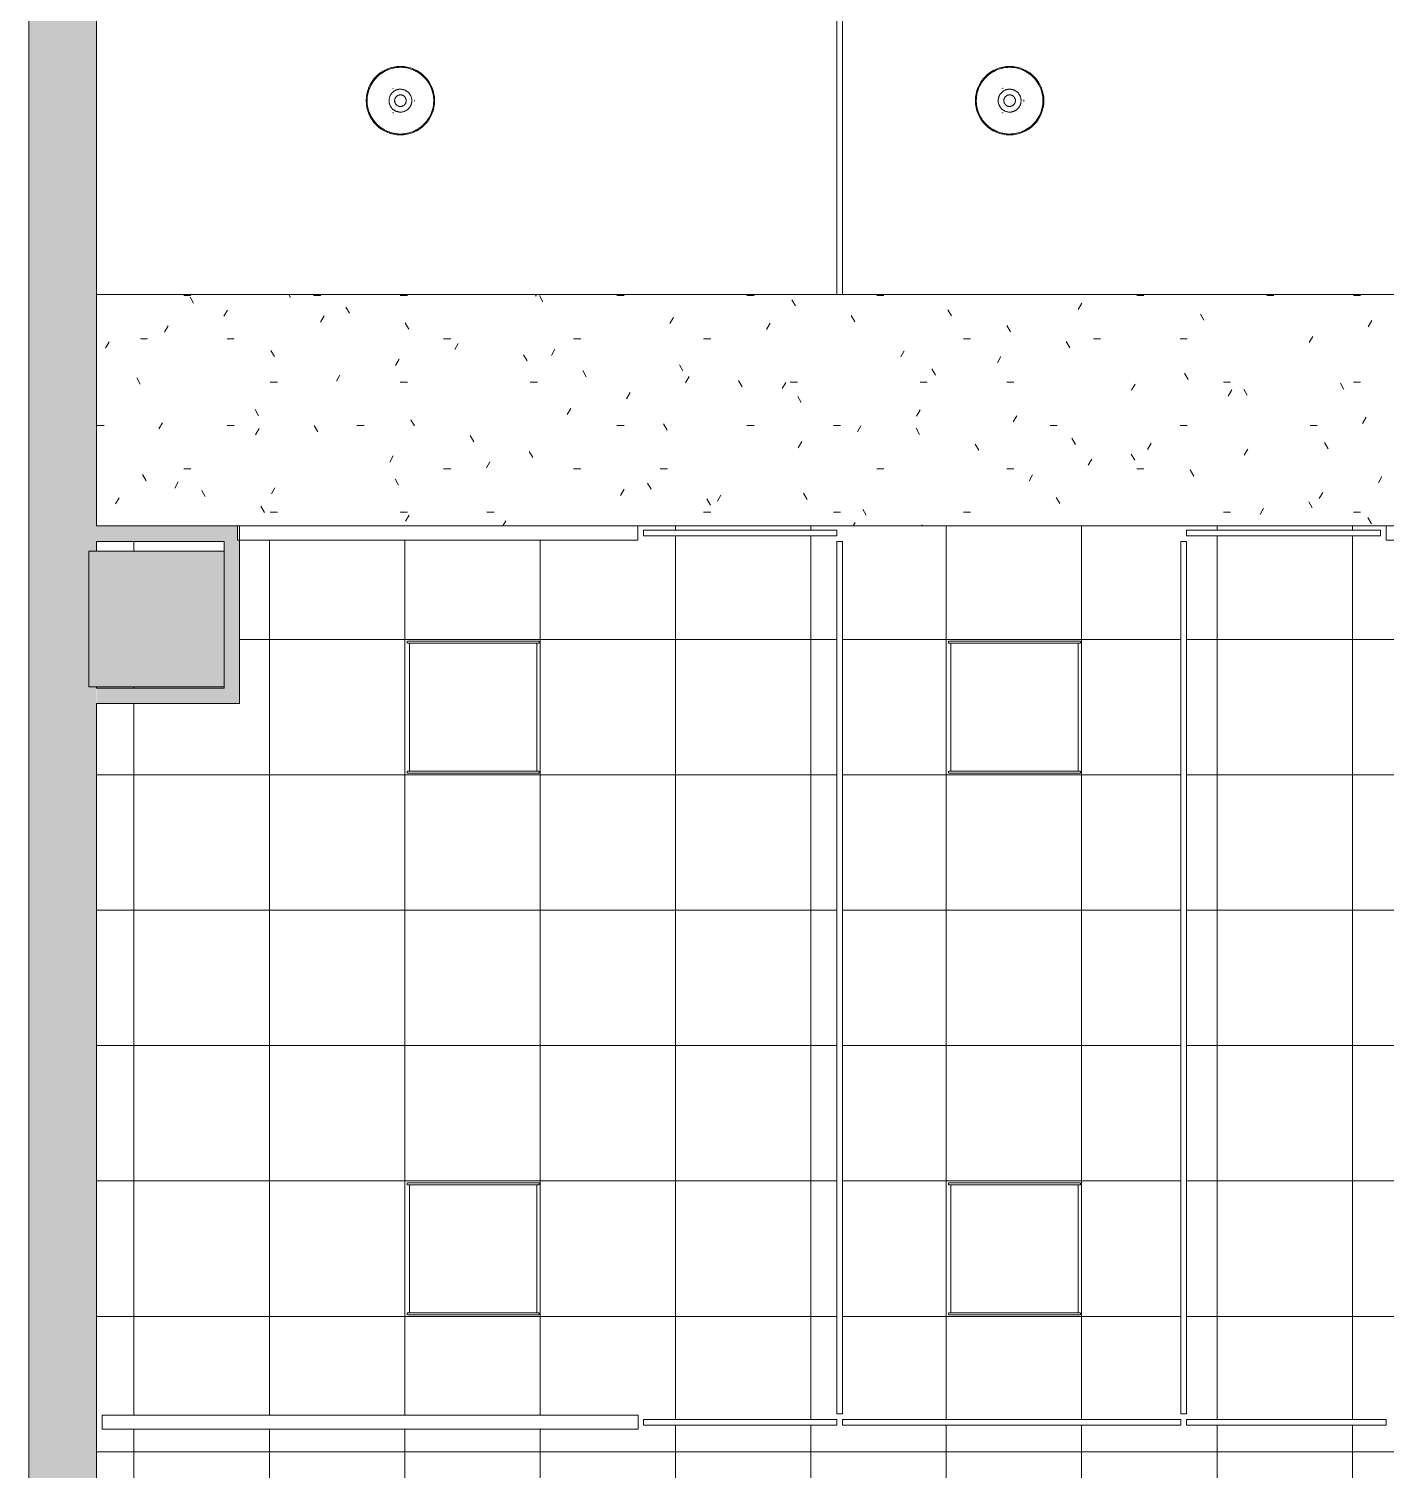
# Model space of a CAD drawing. Header units: inches. Extents: x 45807 to 46964, y -37659 to -36666.
# Drawn here: x 45806.8 to 46047.4, y -37179.7 to -36924.2 of the extents above; entities that cross this region are included whole.
import ezdxf

# ---------------------------------------------------------------- set-up
doc = ezdxf.new("R2010")
doc.units = ezdxf.units.IN
doc.header["$MEASUREMENT"] = 0
for name, color, linetype, lineweight in [('A-CLNG', 13, 'Continuous', 13), ('A-CLNG-PATT', 13, 'Continuous', 13), ('A-GLAZ-CURT', 52, 'Continuous', 13), ('A-WALL', 113, 'Continuous', 13), ('A-WALL-PATT', 111, 'Continuous', 13), ('E-LITE-EQPM', 33, 'Continuous', 13), ('I-WALL', 2, 'Continuous', 13), ('S-COLS', 52, 'Continuous', 13)]:
    doc.layers.add(name, color=color, linetype=linetype, lineweight=lineweight)

# ---------------------------------------------------------------- blocks, each defined once
blk = doc.blocks.new('Concrete-Rectangular-Column - 24 x 24-4718055-FIRST FLOOR RCP')
at = {"layer": 'S-COLS', "lineweight": 9}
blk.add_hatch(color=7, dxfattribs=at).paths.add_polyline_path([(11.88, -12), (12, -12), (12, 12), (-12, 12), (-12, -12), (-11.3, -12)], flags=0)
at = {"layer": 'S-COLS', "color": 8, "lineweight": 20}
for p, q in [((-12, 12), (12, 12)), ((-12, -12), (-12, 12)), ((12, 12), (12, -12)), ((12, -12), (-12, -12))]:
    blk.add_line(p, q, dxfattribs=at)
blk = doc.blocks.new('HighTower_Caravaggio_Medium - P2-5139274-FIRST FLOOR RCP')
at = {"layer": 'E-LITE-EQPM', "lineweight": 9}
for p, q in [((-0.28, 1.83), (-0.23, 1.75)), ((-0.23, -1.74), (-0.27, -1.82))]:
    blk.add_line(p, q, dxfattribs=at)
at = {"layer": 'E-LITE-EQPM', "lineweight": 9, "flags": 128}
for points in [[(-5.24, 0), (-5.23, 0.24), (-5.22, 0.47), (-5.2, 0.71), (-5.16, 0.94), (-5.12, 1.17), (-5.07, 1.41), (-5.01, 1.63), (-4.94, 1.86), (-4.86, 2.08), (-4.77, 2.3), (-4.68, 2.52), (-4.57, 2.73), (-4.46, 2.94), (-4.34, 3.14), (-4.21, 3.34), (-4.07, 3.53), (-3.92, 3.72), (-3.77, 3.9), (-3.61, 4.07), (-3.45, 4.24), (-3.27, 4.4), (-3.09, 4.56), (-2.91, 4.7), (-2.72, 4.84), (-2.52, 4.97), (-2.32, 5.1), (-2.11, 5.21), (-1.9, 5.32), (-1.69, 5.42), (-1.47, 5.51), (-1.25, 5.59), (-1.02, 5.66), (-0.79, 5.73), (-0.56, 5.78), (-0.33, 5.82), (-0.1, 5.86), (0.14, 5.89), (0.37, 5.9), (0.61, 5.91), (0.84, 5.91), (1.08, 5.9), (1.32, 5.88), (1.55, 5.85), (1.78, 5.81), (2.02, 5.76), (2.24, 5.7), (2.47, 5.63), (2.69, 5.55), (2.92, 5.47), (3.13, 5.37), (3.35, 5.27), (3.55, 5.16), (3.76, 5.04), (3.96, 4.91), (4.15, 4.78), (4.34, 4.64), (4.52, 4.49), (4.7, 4.33), (4.87, 4.16), (5.03, 3.99), (5.19, 3.82), (5.34, 3.63), (5.48, 3.44), (5.61, 3.25), (5.74, 3.05), (5.86, 2.84), (5.96, 2.63), (6.07, 2.42), (6.16, 2.2), (6.24, 1.98), (6.32, 1.76), (6.38, 1.53), (6.44, 1.3), (6.49, 1.07), (6.52, 0.83), (6.55, 0.6), (6.57, 0.36), (6.58, 0.13), (6.58, 0)], [(-1.35, 0), (-1.35, 0.08), (-1.34, 0.16), (-1.34, 0.24), (-1.33, 0.32), (-1.31, 0.4), (-1.29, 0.48), (-1.27, 0.56), (-1.25, 0.64), (-1.22, 0.71), (-1.19, 0.79), (-1.16, 0.86), (-1.12, 0.93), (-1.08, 1.01), (-1.04, 1.07), (-1, 1.14), (-0.95, 1.21), (-0.9, 1.27), (-0.85, 1.33), (-0.79, 1.39), (-0.74, 1.45), (-0.68, 1.51), (-0.62, 1.56), (-0.55, 1.61), (-0.49, 1.66), (-0.42, 1.7), (-0.35, 1.75), (-0.28, 1.78), (-0.21, 1.82), (-0.14, 1.86), (-0.06, 1.89), (0.02, 1.91), (0.09, 1.94), (0.17, 1.96), (0.25, 1.98), (0.33, 1.99), (0.41, 2.01), (0.49, 2.02), (0.57, 2.02), (0.65, 2.02), (0.73, 2.02), (0.81, 2.02), (0.89, 2.01), (0.97, 2), (1.05, 1.99), (1.13, 1.97), (1.21, 1.95), (1.29, 1.93), (1.36, 1.9), (1.44, 1.87), (1.51, 1.84), (1.59, 1.8), (1.66, 1.77), (1.73, 1.73), (1.8, 1.68), (1.86, 1.64), (1.93, 1.59), (1.99, 1.54), (2.05, 1.48), (2.11, 1.43), (2.16, 1.37), (2.22, 1.31), (2.27, 1.24), (2.32, 1.18), (2.36, 1.11), (2.41, 1.04), (2.45, 0.97), (2.48, 0.9), (2.52, 0.83), (2.55, 0.75), (2.58, 0.68), (2.6, 0.6), (2.63, 0.52), (2.65, 0.44), (2.66, 0.37), (2.68, 0.29), (2.69, 0.21), (2.69, 0.12), (2.7, 0.04), (2.7, 0)], [(-0.67, 2.16), (-0.67, 2.15), (-0.67, 2.15), (-0.67, 2.15), (-0.67, 2.14), (-0.67, 2.14), (-0.67, 2.14), (-0.67, 2.13), (-0.66, 2.13), (-0.66, 2.13), (-0.66, 2.12), (-0.66, 2.12), (-0.66, 2.12)], [(-0.66, 2.11), (-0.66, 2.12), (-0.66, 2.12), (-0.66, 2.12), (-0.66, 2.12), (-0.66, 2.12)], [(-0.66, 2.12), (-0.66, 2.12), (-0.66, 2.11), (-0.65, 2.11), (-0.65, 2.1)], [(-0.5, 2.21), (-0.5, 2.22), (-0.5, 2.22), (-0.5, 2.22), (-0.51, 2.22), (-0.51, 2.23), (-0.51, 2.23), (-0.51, 2.23), (-0.52, 2.24), (-0.52, 2.24), (-0.52, 2.24), (-0.52, 2.24)], [(-0.5, 2.21), (-0.5, 2.21), (-0.5, 2.21), (-0.5, 2.21), (-0.49, 2.21), (-0.49, 2.21), (-0.49, 2.21)], [(-0.49, 2.19), (-0.49, 2.2), (-0.49, 2.21), (-0.5, 2.21), (-0.5, 2.21)], [(-0.35, 0), (-0.35, 0.04), (-0.35, 0.08), (-0.34, 0.12), (-0.34, 0.16), (-0.33, 0.2), (-0.32, 0.24), (-0.31, 0.28), (-0.3, 0.32), (-0.29, 0.36), (-0.27, 0.4), (-0.25, 0.44), (-0.24, 0.47), (-0.22, 0.51), (-0.19, 0.54), (-0.17, 0.58), (-0.15, 0.61), (-0.12, 0.64), (-0.1, 0.67), (-0.07, 0.71), (-0.04, 0.73), (-0.01, 0.76), (0.02, 0.79), (0.05, 0.81), (0.09, 0.84), (0.12, 0.86), (0.15, 0.88), (0.19, 0.9), (0.23, 0.92), (0.26, 0.94), (0.3, 0.95), (0.34, 0.97), (0.38, 0.98), (0.42, 0.99), (0.46, 1), (0.5, 1.01), (0.54, 1.01), (0.58, 1.02), (0.62, 1.02), (0.66, 1.02), (0.7, 1.02), (0.74, 1.02), (0.78, 1.02), (0.82, 1.01), (0.86, 1.01), (0.9, 1), (0.94, 0.99), (0.98, 0.97), (1.02, 0.96), (1.06, 0.95), (1.1, 0.93), (1.14, 0.91), (1.17, 0.89), (1.21, 0.87), (1.24, 0.85), (1.27, 0.83), (1.31, 0.8), (1.34, 0.78), (1.37, 0.75), (1.4, 0.72), (1.43, 0.69), (1.45, 0.66), (1.48, 0.63), (1.5, 0.6), (1.53, 0.56), (1.55, 0.53), (1.57, 0.49), (1.59, 0.46), (1.61, 0.42), (1.62, 0.38), (1.64, 0.34), (1.65, 0.3), (1.66, 0.26), (1.67, 0.22), (1.68, 0.18), (1.69, 0.14), (1.69, 0.1), (1.69, 0.06), (1.7, 0.02), (1.7, 0)], [(3.17, 0.09), (3.17, 0.09), (3.17, 0.09), (3.16, 0.09), (3.15, 0.09)], [(3.16, 0.09), (3.17, 0.09), (3.17, 0.09), (3.17, 0.09), (3.17, 0.09), (3.17, 0.09), (3.17, 0.09)], [(3.22, 0.08), (3.21, 0.08), (3.21, 0.09), (3.21, 0.09), (3.2, 0.09), (3.2, 0.09), (3.2, 0.09), (3.19, 0.09), (3.19, 0.09), (3.18, 0.09), (3.18, 0.09), (3.18, 0.09), (3.17, 0.09), (3.17, 0.09)], [(6.58, 0), (6.58, -0.24), (6.56, -0.47), (6.54, -0.71), (6.51, -0.94), (6.47, -1.17), (6.41, -1.41), (6.35, -1.63), (6.28, -1.86), (6.2, -2.08), (6.12, -2.3), (6.02, -2.52), (5.92, -2.73), (5.8, -2.94), (5.68, -3.14), (5.55, -3.34), (5.41, -3.53), (5.27, -3.72), (5.12, -3.9), (4.96, -4.07), (4.79, -4.24), (4.62, -4.4), (4.44, -4.56), (4.25, -4.7), (4.06, -4.84), (3.87, -4.97), (3.66, -5.1), (3.46, -5.21), (3.25, -5.32), (3.03, -5.42), (2.81, -5.51), (2.59, -5.59), (2.37, -5.66), (2.14, -5.73), (1.91, -5.78), (1.68, -5.82), (1.44, -5.86), (1.21, -5.89), (0.97, -5.9), (0.74, -5.91), (0.5, -5.91), (0.26, -5.9), (0.03, -5.88), (-0.21, -5.85), (-0.44, -5.81), (-0.67, -5.76), (-0.9, -5.7), (-1.13, -5.63), (-1.35, -5.55), (-1.57, -5.47), (-1.79, -5.37), (-2, -5.27), (-2.21, -5.16), (-2.41, -5.04), (-2.61, -4.91), (-2.81, -4.78), (-2.99, -4.64), (-3.18, -4.49), (-3.35, -4.33), (-3.52, -4.16), (-3.69, -3.99), (-3.84, -3.82), (-3.99, -3.63), (-4.13, -3.44), (-4.27, -3.25), (-4.39, -3.05), (-4.51, -2.84), (-4.62, -2.63), (-4.72, -2.42), (-4.81, -2.2), (-4.9, -1.98), (-4.97, -1.76), (-5.04, -1.53), (-5.09, -1.3), (-5.14, -1.07), (-5.18, -0.83), (-5.21, -0.6), (-5.23, -0.36), (-5.24, -0.13), (-5.24, 0)], [(2.7, 0), (2.69, -0.08), (2.69, -0.16), (2.68, -0.24), (2.67, -0.32), (2.66, -0.4), (2.64, -0.48), (2.62, -0.56), (2.59, -0.64), (2.57, -0.71), (2.54, -0.79), (2.5, -0.86), (2.47, -0.93), (2.43, -1.01), (2.39, -1.07), (2.34, -1.14), (2.3, -1.21), (2.25, -1.27), (2.19, -1.33), (2.14, -1.39), (2.08, -1.45), (2.02, -1.51), (1.96, -1.56), (1.9, -1.61), (1.83, -1.66), (1.77, -1.7), (1.7, -1.75), (1.63, -1.78), (1.55, -1.82), (1.48, -1.86), (1.41, -1.89), (1.33, -1.91), (1.25, -1.94), (1.17, -1.96), (1.1, -1.98), (1.02, -1.99), (0.94, -2.01), (0.86, -2.02), (0.77, -2.02), (0.69, -2.02), (0.61, -2.02), (0.53, -2.02), (0.45, -2.01), (0.37, -2), (0.29, -1.99), (0.21, -1.97), (0.13, -1.95), (0.06, -1.93), (-0.02, -1.9), (-0.1, -1.87), (-0.17, -1.84), (-0.24, -1.8), (-0.31, -1.77), (-0.38, -1.73), (-0.45, -1.68), (-0.52, -1.64), (-0.58, -1.59), (-0.65, -1.54), (-0.71, -1.48), (-0.76, -1.43), (-0.82, -1.37), (-0.87, -1.31), (-0.92, -1.24), (-0.97, -1.18), (-1.02, -1.11), (-1.06, -1.04), (-1.1, -0.97), (-1.14, -0.9), (-1.17, -0.83), (-1.21, -0.75), (-1.23, -0.68), (-1.26, -0.6), (-1.28, -0.52), (-1.3, -0.44), (-1.32, -0.37), (-1.33, -0.29), (-1.34, -0.21), (-1.35, -0.12), (-1.35, -0.04), (-1.35, 0)], [(-0.66, -2.12), (-0.66, -2.12), (-0.66, -2.12), (-0.66, -2.13), (-0.67, -2.13), (-0.67, -2.14), (-0.67, -2.14), (-0.67, -2.14), (-0.67, -2.15), (-0.67, -2.15), (-0.67, -2.15), (-0.67, -2.16)], [(-0.65, -2.1), (-0.65, -2.11), (-0.66, -2.11), (-0.66, -2.12), (-0.66, -2.12)], [(-0.66, -2.12), (-0.66, -2.12), (-0.66, -2.12), (-0.66, -2.12), (-0.66, -2.12), (-0.66, -2.11), (-0.66, -2.11)], [(-0.53, -2.24), (-0.52, -2.24), (-0.52, -2.24), (-0.52, -2.24), (-0.51, -2.23), (-0.51, -2.23), (-0.51, -2.23), (-0.51, -2.23), (-0.5, -2.22), (-0.5, -2.22), (-0.5, -2.22), (-0.5, -2.21), (-0.5, -2.21)], [(-0.5, -2.21), (-0.5, -2.21), (-0.49, -2.21), (-0.49, -2.2), (-0.49, -2.2)], [(-0.49, -2.21), (-0.49, -2.21), (-0.5, -2.21), (-0.5, -2.21), (-0.5, -2.21), (-0.5, -2.21)], [(1.7, 0), (1.69, -0.04), (1.69, -0.08), (1.69, -0.12), (1.68, -0.16), (1.68, -0.2), (1.67, -0.24), (1.66, -0.28), (1.64, -0.32), (1.63, -0.36), (1.61, -0.4), (1.6, -0.44), (1.58, -0.47), (1.56, -0.51), (1.54, -0.54), (1.52, -0.58), (1.49, -0.61), (1.47, -0.64), (1.44, -0.67), (1.41, -0.71), (1.39, -0.73), (1.36, -0.76), (1.32, -0.79), (1.29, -0.81), (1.26, -0.84), (1.23, -0.86), (1.19, -0.88), (1.15, -0.9), (1.12, -0.92), (1.08, -0.94), (1.04, -0.95), (1, -0.97), (0.97, -0.98), (0.93, -0.99), (0.89, -1), (0.85, -1.01), (0.81, -1.01), (0.77, -1.02), (0.72, -1.02), (0.68, -1.02), (0.64, -1.02), (0.6, -1.02), (0.56, -1.02), (0.52, -1.01), (0.48, -1.01), (0.44, -1), (0.4, -0.99), (0.36, -0.97), (0.32, -0.96), (0.28, -0.95), (0.25, -0.93), (0.21, -0.91), (0.17, -0.89), (0.14, -0.87), (0.1, -0.85), (0.07, -0.83), (0.04, -0.8), (0.01, -0.78), (-0.02, -0.75), (-0.05, -0.72), (-0.08, -0.69), (-0.11, -0.66), (-0.14, -0.63), (-0.16, -0.6), (-0.18, -0.56), (-0.2, -0.53), (-0.23, -0.49), (-0.24, -0.46), (-0.26, -0.42), (-0.28, -0.38), (-0.29, -0.34), (-0.3, -0.3), (-0.32, -0.26), (-0.33, -0.22), (-0.33, -0.18), (-0.34, -0.14), (-0.35, -0.1), (-0.35, -0.06), (-0.35, -0.02), (-0.35, 0)], [(3.15, -0.09), (3.16, -0.09), (3.17, -0.09), (3.17, -0.09), (3.17, -0.09)], [(3.17, -0.09), (3.18, -0.09), (3.18, -0.09), (3.18, -0.09), (3.19, -0.09), (3.19, -0.09), (3.19, -0.09), (3.2, -0.09), (3.2, -0.09), (3.21, -0.09), (3.21, -0.09), (3.21, -0.08), (3.22, -0.08)], [(3.17, -0.09), (3.17, -0.09), (3.17, -0.09), (3.17, -0.09), (3.17, -0.09), (3.17, -0.09), (3.17, -0.09)]]:
    blk.add_lwpolyline(points, dxfattribs=at)
at = {"layer": 'E-LITE-EQPM', "lineweight": 9}
for radius, start, end in [(6.07, 0, 180), (5.91, 360, 180), (6.07, 180, 0), (5.91, 180, 360)]:
    blk.add_arc((0.67, 0), radius, start, end, dxfattribs=at)
blk = doc.blocks.new('System Panel - Solid-5414297-FIRST FLOOR RCP')
at = {"layer": 'A-GLAZ-CURT'}
for p, q in [((-47.5, 0), (-47.5, 2.5)), ((-47.5, 2.5), (47.5, 2.5)), ((47.5, 0), (-47.5, 0)), ((47.5, 2.5), (47.5, 0))]:
    blk.add_line(p, q, dxfattribs=at)
blk = doc.blocks.new('System Panel - Solid-5414333-FIRST FLOOR RCP')
at = {"layer": 'A-GLAZ-CURT'}
for p, q in [((-35.49, -2.5), (-35.49, 0)), ((-35.49, 0), (35.49, 0)), ((35.49, 0), (35.49, -2.5)), ((35.49, -2.5), (-35.49, -2.5))]:
    blk.add_line(p, q, dxfattribs=at)
blk = doc.blocks.new('System Panel - Glazed-5414360-FIRST FLOOR RCP')
at = {"layer": 'A-GLAZ-CURT'}
for p, q in [((-77.3125, -1.75), (-77.3125, -0.75)), ((-77.3125, -0.75), (77.3125, -0.75)), ((77.3125, -1.75), (-77.3125, -1.75)), ((77.3125, -0.75), (77.3125, -1.75))]:
    blk.add_line(p, q, dxfattribs=at)
blk = doc.blocks.new('System Panel - Glazed-5410907-FIRST FLOOR RCP')
at = {"layer": 'A-GLAZ-CURT'}
for p, q in [((-26.125, 0.75), (-26.125, 1.75)), ((-26.125, 1.75), (26.125, 1.75)), ((26.125, 0.75), (-26.125, 0.75)), ((26.125, 1.75), (26.125, 0.75))]:
    blk.add_line(p, q, dxfattribs=at)
blk = doc.blocks.new('System Panel - Glazed-5414679-FIRST FLOOR RCP')
at = {"layer": 'A-GLAZ-CURT'}
for p, q in [((-17.125, 0.75), (-17.125, 1.75)), ((-17.125, 1.75), (17.125, 1.75)), ((17.125, 0.75), (-17.125, 0.75)), ((17.125, 1.75), (17.125, 0.75))]:
    blk.add_line(p, q, dxfattribs=at)
blk = doc.blocks.new('System Panel - Glazed-5414680-FIRST FLOOR RCP')
at = {"layer": 'A-GLAZ-CURT'}
for p, q in [((-30, 0.75), (-30, 1.75)), ((-30, 1.75), (30, 1.75)), ((30, 0.75), (-30, 0.75)), ((30, 1.75), (30, 0.75))]:
    blk.add_line(p, q, dxfattribs=at)
blk = doc.blocks.new('System Panel - Glazed-5414629-FIRST FLOOR RCP')
at = {"layer": 'A-GLAZ-CURT'}
for p, q in [((-17.6875, 0.75), (-17.6875, 1.75)), ((-17.6875, 1.75), (17.6875, 1.75)), ((17.6875, 0.75), (-17.6875, 0.75)), ((17.6875, 1.75), (17.6875, 0.75))]:
    blk.add_line(p, q, dxfattribs=at)
blk = doc.blocks.new('System Panel - Glazed-5414334-FIRST FLOOR RCP')
at = {"layer": 'A-GLAZ-CURT'}
for p, q in [((-17.14, -1.75), (-17.14, -0.75)), ((-17.14, -0.75), (17.14, -0.75)), ((17.14, -1.75), (-17.14, -1.75)), ((17.14, -0.75), (17.14, -1.75))]:
    blk.add_line(p, q, dxfattribs=at)
blk = doc.blocks.new('System Panel - Glazed-5414351-FIRST FLOOR RCP')
at = {"layer": 'A-GLAZ-CURT'}
for p, q in [((-17.1875, 0.75), (-17.1875, 1.75)), ((-17.1875, 1.75), (17.1875, 1.75)), ((17.1875, 0.75), (-17.1875, 0.75)), ((17.1875, 1.75), (17.1875, 0.75))]:
    blk.add_line(p, q, dxfattribs=at)
blk = doc.blocks.new('L-Recessed-Axis-Day-Acrylic - 2 x 2-4558112-FIRST FLOOR RCP')
at = {"layer": 'E-LITE-EQPM', "lineweight": 9}
for p, q in [((-11.34, 11.7), (-11.7, 11.7)), ((-11.7, 11.64), (-11.7, 11.65)), ((-11.7, -11.64), (-11.7, 11.64)), ((-11.34, 11.65), (-11.34, 11.64)), ((-11.34, 11.64), (-11.34, -11.64)), ((11.34, 11.28), (-11.34, 11.28)), ((-11.34, 11.19), (-11.34, 11.22)), ((-11.34, 10.99), (-11.34, 11.19)), ((-11.34, 10.97), (-11.34, 10.99)), ((11.7, 11.7), (11.34, 11.7)), ((11.34, 11.64), (11.34, 11.65)), ((11.34, -11.64), (11.34, 11.64)), ((11.34, 11.22), (11.34, 11.19)), ((11.34, 11.19), (11.34, 10.99)), ((11.34, 10.99), (11.34, 10.97)), ((11.7, 11.65), (11.7, 11.64)), ((11.7, 11.64), (11.7, -11.64)), ((-11.7, -11.65), (-11.7, -11.64)), ((-11.7, -11.7), (-11.34, -11.7)), ((-11.34, -10.99), (-11.34, -10.97)), ((-11.34, -11.19), (-11.34, -10.99)), ((-11.34, -11.22), (-11.34, -11.19)), ((-11.34, -11.28), (11.34, -11.28)), ((-11.34, -11.64), (-11.34, -11.65)), ((11.34, -10.97), (11.34, -10.99)), ((11.34, -10.99), (11.34, -11.19)), ((11.34, -11.19), (11.34, -11.22)), ((11.34, -11.65), (11.34, -11.64)), ((11.34, -11.7), (11.7, -11.7)), ((11.7, -11.64), (11.7, -11.65))]:
    blk.add_line(p, q, dxfattribs=at)

msp = doc.modelspace()

# ---------------------------------------------------------------- hatches: boundary and pattern name
at = {"layer": 'A-CLNG-PATT'}
h = msp.add_hatch(dxfattribs=at)
h.set_pattern_fill('FP_3', color=256, style=0, pattern_type=2)
h.set_pattern_definition([(0, (0, 0), (30.72, 7.68), [1.267, -21.773, 1.267, -21.773, -122.88]), (0, (0, 0), (30.72, 7.68), [-46.08, 1.267, -44.813, 1.267, -21.773, -53.76]), (0, (0, 0), (30.72, 7.68), [-115.2, 1.267, -14.093, 1.267, -37.133]), (120, (11.52, 3.84), (-22.0110751, 22.7643004), [1.267, -21.773, 1.267, -21.773, -122.88]), (120, (11.52, 3.84), (-22.0110751, 22.7643004), [-46.08, 1.267, -44.813, 1.267, -21.773, -53.76]), (120, (11.52, 3.84), (-22.0110751, 22.7643004), [-115.2, 1.267, -14.093, 1.267, -37.133]), (240, (15.36, 19.2), (-8.7089249, -30.4443004), [1.267, -21.773, 1.267, -21.773, -122.88]), (240, (15.36, 19.2), (-8.7089249, -30.4443004), [-46.08, 1.267, -44.813, 1.267, -21.773, -53.76]), (240, (15.36, 19.2), (-8.7089249, -30.4443004), [-115.2, 1.267, -14.093, 1.267, -37.133])])
h.paths.add_polyline_path([(45915.06, -37442.6), (46256.93, -37442.6), (46256.93, -36971.35), (45818.81, -36971.35), (45818.81, -37012.35), (46143.43, -37012.35), (46143.43, -36989.35), (46144.93, -36989.35), (46144.93, -36985.35), (46146.93, -36985.35), (46146.93, -36989.35), (46150.93, -36989.35), (46150.93, -36985.35), (46152.93, -36985.35), (46152.93, -36989.35), (46156.93, -36989.35), (46156.93, -36985.35), (46158.93, -36985.35), (46158.93, -36989.35), (46162.93, -36989.35), (46162.93, -36985.35), (46164.93, -36985.35), (46164.93, -36989.35), (46168.93, -36989.35), (46168.93, -36985.35), (46170.93, -36985.35), (46170.93, -36989.35), (46174.93, -36989.35), (46174.93, -36985.35), (46176.93, -36985.35), (46176.93, -36989.35), (46180.93, -36989.35), (46180.93, -36985.35), (46182.93, -36985.35), (46182.93, -36989.35), (46186.93, -36989.35), (46186.93, -36985.35), (46188.93, -36985.35), (46188.93, -36989.35), (46192.93, -36989.35), (46192.93, -36985.35), (46194.93, -36985.35), (46194.93, -36989.35), (46198.93, -36989.35), (46198.93, -36985.35), (46200.93, -36985.35), (46200.93, -36989.35), (46204.93, -36989.35), (46204.93, -36985.35), (46206.93, -36985.35), (46206.93, -36989.35), (46210.93, -36989.35), (46210.93, -36985.35), (46212.93, -36985.35), (46212.93, -36989.35), (46216.93, -36989.35), (46216.93, -36985.35), (46218.93, -36985.35), (46218.93, -36989.35), (46222.93, -36989.35), (46222.93, -36985.35), (46224.93, -36985.35), (46224.93, -36989.35), (46228.93, -36989.35), (46228.93, -36985.35), (46230.93, -36985.35), (46230.93, -36989.35), (46234.93, -36989.35), (46234.93, -36985.35), (46236.93, -36985.35), (46236.93, -36989.35), (46238.93, -36989.35), (46238.93, -36993.1), (46237.93, -36993.1), (46237.93, -37168.72), (46238.93, -37168.72), (46238.93, -37172.47), (46236.93, -37172.47), (46236.93, -37240.47), (46238.93, -37240.47), (46238.93, -37244.22), (46230.93, -37244.22), (46230.93, -37400.85), (46238.93, -37400.85), (46238.93, -37408.6), (46143.43, -37408.6), (46143.43, -37404.6), (45818.93, -37404.6), (45818.93, -37442.6), (45906.03, -37442.6)], flags=0)
h.paths.add_polyline_path([(46162.93, -37240.47), (46162.93, -37176.47), (46158.93, -37176.47), (46158.93, -37240.47)], flags=0)
h.paths.add_polyline_path([(46156.93, -37240.47), (46156.93, -37176.47), (46152.93, -37176.47), (46152.93, -37240.47)], flags=0)
h.paths.add_polyline_path([(46216.93, -37240.47), (46216.93, -37176.47), (46212.93, -37176.47), (46212.93, -37240.47)], flags=0)
h.paths.add_polyline_path([(46218.93, -37240.47), (46222.93, -37240.47), (46222.93, -37176.47), (46218.93, -37176.47), (46218.93, -37236.47)], flags=0)
h.paths.add_polyline_path([(46224.93, -37240.47), (46228.93, -37240.47), (46228.93, -37176.47), (46224.93, -37176.47), (46224.93, -37236.47)], flags=0)
h.paths.add_polyline_path([(46143.43, -37240.47), (46144.93, -37240.47), (46144.93, -37172.47), (46143.43, -37172.47), (46143.43, -37217.42)], flags=0)
h.paths.add_polyline_path([(46150.93, -37240.47), (46150.93, -37176.47), (46146.93, -37176.47), (46146.93, -37240.47)], flags=0)
h.paths.add_polyline_path([(46168.93, -37240.47), (46168.93, -37176.47), (46164.93, -37176.47), (46164.93, -37240.47), (46166.34, -37240.47)], flags=0)
h.paths.add_polyline_path([(46230.93, -37240.47), (46234.93, -37240.47), (46234.93, -37176.47), (46230.93, -37176.47), (46230.93, -37236.47)], flags=0)
h.paths.add_polyline_path([(46170.93, -37240.47), (46174.93, -37240.47), (46174.93, -37176.47), (46170.93, -37176.47), (46170.93, -37236.47)], flags=0)
h.paths.add_polyline_path([(46176.93, -37240.47), (46180.93, -37240.47), (46180.93, -37176.47), (46176.93, -37176.47), (46176.93, -37236.47)], flags=0)
h.paths.add_polyline_path([(46210.93, -37240.47), (46210.93, -37176.47), (46206.93, -37176.47), (46206.93, -37240.47), (46209.18, -37240.47)], flags=0)
h.paths.add_polyline_path([(46182.93, -37240.47), (46186.93, -37240.47), (46186.93, -37176.47), (46182.93, -37176.47), (46182.93, -37236.47)], flags=0)
h.paths.add_polyline_path([(46188.93, -37240.47), (46192.93, -37240.47), (46192.93, -37176.47), (46188.93, -37176.47), (46188.93, -37236.47)], flags=0)
h.paths.add_polyline_path([(46204.93, -37240.47), (46204.93, -37176.47), (46200.93, -37176.47), (46200.93, -37240.47)], flags=0)
h.paths.add_polyline_path([(46194.93, -37240.47), (46198.93, -37240.47), (46198.93, -37176.47), (46194.93, -37176.47), (46194.93, -37236.47)], flags=0)
h.paths.add_polyline_path([(46210.56, -37168.72), (46212.93, -37168.72), (46212.93, -37130.72), (46200.93, -37130.72), (46200.93, -37168.72), (46209.18, -37168.72)], flags=0)
h.paths.add_polyline_path([(46143.43, -37168.72), (46168.43, -37168.72), (46168.43, -37024.72), (46167.43, -37024.72), (46167.43, -37060.72), (46149.43, -37060.72), (46149.43, -37024.72), (46143.43, -37024.72), (46143.43, -37167.72)], flags=0)
h.paths.add_polyline_path([(46149.43, -37168.72), (46149.43, -37132.72), (46167.43, -37132.72), (46167.43, -37168.72), (46166.34, -37168.72)], flags=0)
h.paths.add_polyline_path([(46172.18, -37044.72), (46172.68, -37044.72), (46172.68, -37024.72), (46172.18, -37024.72), (46172.18, -37042.1)], flags=0)
h.paths.add_polyline_path([(46177.43, -37042.1), (46210.18, -37042.1), (46210.18, -37016.1), (46175.43, -37016.1), (46175.43, -37042.1), (46176.72, -37042.1)], flags=0)
h.paths.add_polyline_path([(46201.31, -37040.85), (46177.43, -37040.85), (46177.43, -37016.85), (46201.43, -37016.85), (46201.43, -37040.85)], flags=0)
h.paths.add_polyline_path([(46147.18, -37020.97), (46172.68, -37020.97), (46172.68, -37013.35), (46209.18, -37013.32), (46209.18, -36993.1), (46147.18, -36993.1), (46147.18, -37016.57)], flags=0)
h = msp.add_hatch(dxfattribs=at)
h.set_pattern_fill('FP_9', color=256, style=0, pattern_type=2)
h.set_pattern_definition([(270, (45969.434, -37200.473), (-24, -1e-15), []), (180, (45969.434, -37200.473), (3e-15, 24), [])])
h.paths.add_polyline_path([(46006.75, -37404.6), (46143.43, -37404.6), (46143.43, -37403.6), (45846.31, -37403.6), (45846.31, -37402.6), (46143.43, -37402.6), (46143.43, -37012.35), (46142.43, -37012.35), (46142.43, -37014.85), (46047.43, -37014.85), (46047.43, -37012.35), (45914.79, -37012.35), (45914.79, -37014.85), (45844.18, -37014.85), (45844.18, -37043.85), (45818.81, -37043.85), (45818.81, -37372.85), (45845.31, -37372.85), (45845.31, -37404.35), (45818.81, -37404.35), (45818.81, -37404.6), (45926.95, -37404.6)], flags=0)
h.paths.add_polyline_path([(45842.56, -37401.6), (45842.56, -37375.6), (45818.81, -37375.6), (45818.81, -37376.85), (45841.43, -37376.85), (45841.43, -37400.85), (45818.81, -37400.85), (45818.81, -37401.6), (45841.43, -37401.6)], flags=0)
h.paths.add_polyline_path([(46206.24, -37400.85), (46209.18, -37400.85), (46209.18, -37244.22), (46147.18, -37244.22), (46147.18, -37400.85), (46173.18, -37400.85), (46173.18, -37373.35), (46204.93, -37373.35), (46204.93, -37400.85)], flags=0)
h.paths.add_polyline_path([(46175.93, -37400.85), (46177.43, -37400.85), (46177.43, -37376.85), (46201.43, -37376.85), (46201.43, -37400.85), (46202.18, -37400.85), (46202.18, -37376.1), (46175.93, -37376.1), (46175.93, -37389.8)], flags=0)
h.paths.add_polyline_path([(45935.1, -37296.55), (45933.35, -37296.55), (45933.35, -37272.39), (46029.51, -37272.39), (46029.51, -37296.55), (46006.75, -37296.55)], flags=0)
h.paths.add_polyline_path([(46006.75, -37294.8), (46027.76, -37294.8), (46027.76, -37274.14), (45935.1, -37274.14), (45935.1, -37294.8)], flags=0)
h.paths.add_polyline_path([(46126.44, -37172.47), (46048.43, -37172.47), (46048.43, -37169.97), (46142.43, -37169.97), (46142.43, -37172.47)], flags=0)
h.paths.add_polyline_path([(45819.81, -37172.47), (45819.81, -37169.97), (45914.81, -37169.97), (45914.81, -37172.47), (45822.19, -37172.47)], flags=0)
h.paths.add_polyline_path([(45986.8, -37171.72), (45951.06, -37171.72), (45951.06, -37170.72), (46011.06, -37170.72), (46011.06, -37171.72), (46006.75, -37171.72)], flags=0)
h.paths.add_polyline_path([(45915.81, -37171.72), (45915.81, -37170.72), (45950.06, -37170.72), (45950.06, -37171.72), (45921.88, -37171.72)], flags=0)
h.paths.add_polyline_path([(46046.65, -37171.72), (46012.06, -37171.72), (46012.06, -37170.72), (46047.43, -37170.72), (46047.43, -37171.72)], flags=0)
h.paths.add_polyline_path([(46012.06, -37169.72), (46011.06, -37169.72), (46011.06, -37015.1), (46012.06, -37015.1), (46012.06, -37150.38)], flags=0)
h.paths.add_polyline_path([(45951.06, -37169.72), (45950.06, -37169.72), (45950.06, -37015.1), (45951.06, -37015.1), (45951.06, -37148.47)], flags=0)
h.paths.add_polyline_path([(45841.43, -37041.1), (45841.43, -37040.85), (45818.81, -37040.85), (45818.81, -37041.1)], flags=0)
h.paths.add_polyline_path([(45825.11, -37016.85), (45841.43, -37016.85), (45841.43, -37015.1), (45818.81, -37015.1), (45818.81, -37016.85)], flags=0)
h.paths.add_polyline_path([(46046.43, -37014.1), (46012.06, -37014.1), (46012.06, -37013.1), (46046.43, -37013.1)], flags=0)
h.paths.add_polyline_path([(45950.06, -37014.1), (45915.79, -37014.1), (45915.79, -37013.1), (45950.06, -37013.1)], flags=0)
at = {"layer": 'A-WALL-PATT', "lineweight": 9}
for points in [[(45806.81, -37658.85), (45818.81, -37658.85), (45818.81, -37640.85), (45817.43, -37640.85), (45817.43, -37616.85), (45818.81, -37616.85), (45818.81, -37400.85), (45817.43, -37400.85), (45817.43, -37376.85), (45818.81, -37376.85), (45818.8, -37040.85), (45817.43, -37040.85), (45817.43, -37016.85), (45818.81, -37016.85), (45818.81, -36800.85), (45817.43, -36800.85), (45817.46, -36776.85), (45818.81, -36776.85), (45818.81, -36665.8), (45806.81, -36665.8), (45806.81, -37631.14)], [(45818.89, -37015.1), (45844.18, -37015.1), (45844.18, -37014.85), (45843.81, -37014.85), (45843.81, -37012.35), (45818.81, -37012.35), (45818.81, -37015.1)], [(45841.43, -37043.85), (45844.18, -37043.85), (45844.18, -37015.1), (45841.43, -37015.1), (45841.43, -37041.1)], [(45841.43, -37043.85), (45841.43, -37041.1), (45818.81, -37041.1), (45818.81, -37043.85)]]:
    msp.add_hatch(color=7, dxfattribs=at).paths.add_polyline_path(points, flags=0)

# ---------------------------------------------------------------- linework, layer by layer
at = {"layer": 'A-CLNG'}
for p, q in [((45818.81, -36971.35), (45950.06, -36971.35)), ((45951.06, -36971.35), (46256.93, -36971.35)), ((46047.43, -37012.35), (45914.79, -37012.35))]:
    msp.add_line(p, q, dxfattribs=at)
at = {"layer": 'A-WALL', "color": 8, "lineweight": 20}
for p, q in [((45806.81, -37658.85), (45806.81, -36665.8)), ((45818.81, -36919.1), (45818.81, -37012.35)), ((45818.81, -37015.1), (45818.81, -37016.85)), ((45818.81, -37040.85), (45818.81, -37041.1)), ((45818.81, -37043.85), (45818.81, -37372.85))]:
    msp.add_line(p, q, dxfattribs=at)
at = {"layer": 'I-WALL', "color": 8, "lineweight": 20}
for p, q in [((45818.81, -37012.35), (45844.18, -37012.35)), ((45844.18, -37012.35), (45844.18, -37043.85)), ((45841.43, -37015.1), (45818.81, -37015.1)), ((45841.43, -37016.85), (45841.43, -37015.1)), ((45818.81, -37041.1), (45841.43, -37041.1)), ((45841.43, -37041.1), (45841.43, -37040.85)), ((45844.18, -37043.85), (45818.81, -37043.85))]:
    msp.add_line(p, q, dxfattribs=at)

# ---------------------------------------------------------------- block references
at = {"layer": 'A-GLAZ-CURT', "lineweight": 9}
for name, p, rotation in [('System Panel - Glazed-5410907-FIRST FLOOR RCP', (45949.31, -36945.22), 270), ('System Panel - Solid-5414297-FIRST FLOOR RCP', (46094.93, -37012.35), 180), ('System Panel - Glazed-5414351-FIRST FLOOR RCP', (46029.25, -37012.35), 180), ('System Panel - Glazed-5414360-FIRST FLOOR RCP', (45949.31, -37092.41), 90), ('System Panel - Glazed-5414360-FIRST FLOOR RCP', (46012.81, -37092.41), 270)]:
    msp.add_blockref(name, p, dxfattribs=dict(at, rotation=rotation))
for name, p in [('System Panel - Solid-5414333-FIRST FLOOR RCP', (45879.3, -37012.35)), ('System Panel - Glazed-5414334-FIRST FLOOR RCP', (45932.92, -37012.35)), ('System Panel - Solid-5414297-FIRST FLOOR RCP', (45867.31, -37172.47)), ('System Panel - Glazed-5414679-FIRST FLOOR RCP', (45932.93, -37172.47)), ('System Panel - Glazed-5414680-FIRST FLOOR RCP', (45981.06, -37172.47)), ('System Panel - Glazed-5414629-FIRST FLOOR RCP', (46029.75, -37172.47))]:
    msp.add_blockref(name, p, dxfattribs=at)
at = {"layer": 'E-LITE-EQPM', "lineweight": 9}
for p in [(45872.01, -36936.97), (45980.01, -36936.97)]:
    msp.add_blockref('HighTower_Caravaggio_Medium - P2-5139274-FIRST FLOOR RCP', p, dxfattribs=at)
at = {"layer": 'E-LITE-EQPM', "lineweight": 9, "extrusion": (0, 0, -1), "rotation": 269.999999999994}
for p in [(-45885.56, -37044.47), (-45981.56, -37044.47), (-45885.56, -37140.47), (-45981.56, -37140.47)]:
    msp.add_blockref('L-Recessed-Axis-Day-Acrylic - 2 x 2-4558112-FIRST FLOOR RCP', p, dxfattribs=at)
at = {"layer": 'S-COLS', "lineweight": 9}
msp.add_blockref('Concrete-Rectangular-Column - 24 x 24-4718055-FIRST FLOOR RCP', (45829.43, -37028.85), dxfattribs=at)

doc.saveas('drawing.dxf')
